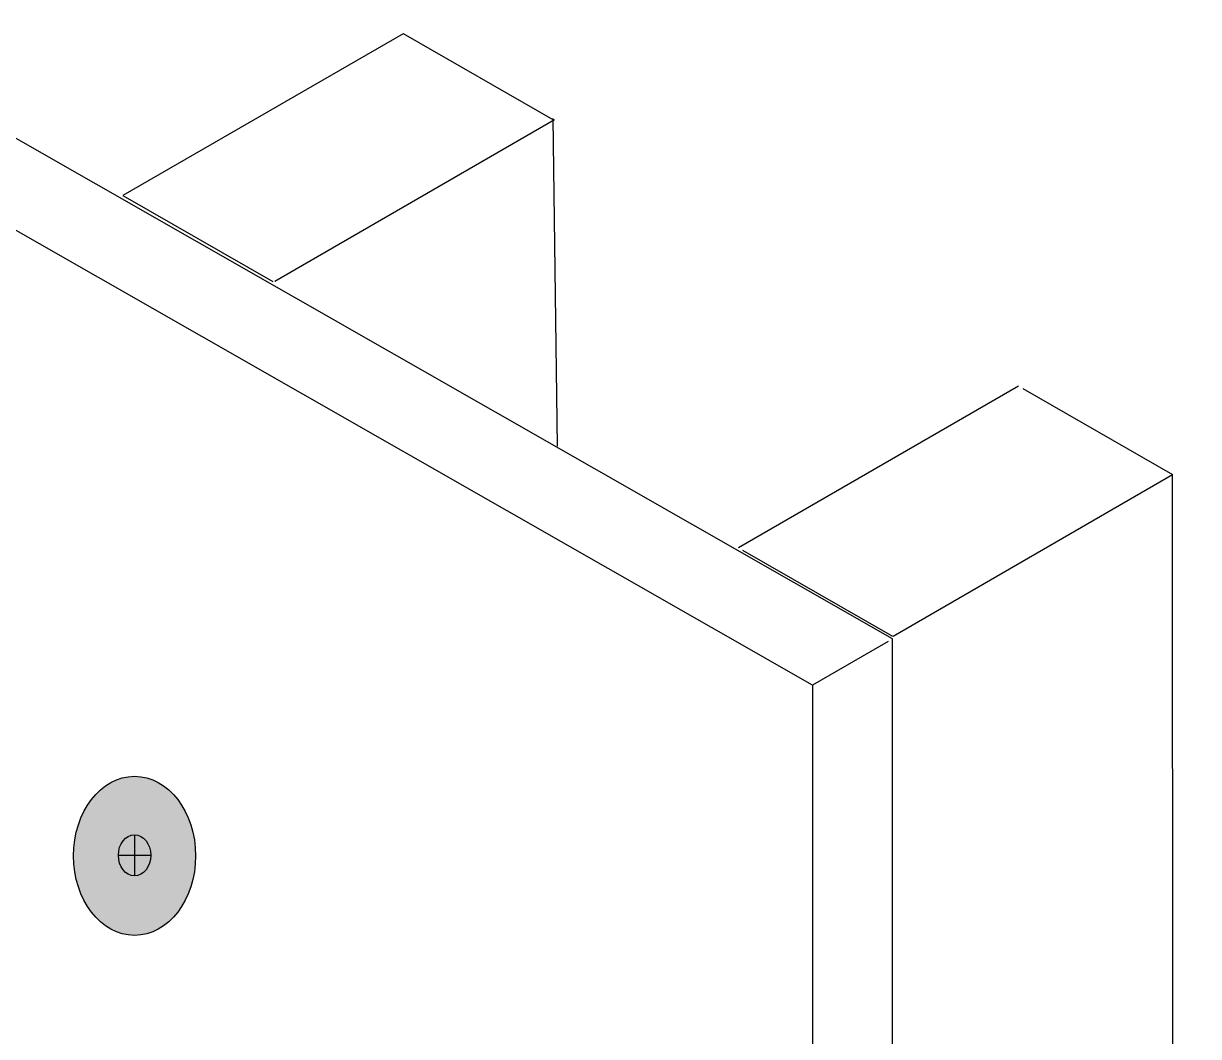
# Model space of a CAD drawing. Header units: inches. Extents: x -17.6 to 82.3, y -15.1 to 23.2.
# Drawn here: x 63.905 to 64.885, y 2.41 to 3.256 of the extents above; entities that cross this region are included whole.
import ezdxf

# ---------------------------------------------------------------- set-up
doc = ezdxf.new("R2010")
doc.units = ezdxf.units.IN
doc.header["$MEASUREMENT"] = 0
doc.layers.add('G-ANNO-TTLB', color=7, linetype='Continuous', lineweight=0)
doc.layers.add('TYVEK', color=7, linetype='Continuous', lineweight=0)

# ---------------------------------------------------------------- blocks, each defined once
blk = doc.blocks.new('Block_191')
at = {"layer": 'TYVEK', "color": 18, "lineweight": 25, "true_color": 0x000000}
for p, q in [((64.22159, 3.24702), (63.98781, 3.11205)), ((64.22159, 3.24731), (64.34658, 3.17565)), ((64.11456, 3.04068), (64.34785, 3.17565)), ((64.34658, 3.17656), (64.3501, 2.90296)), ((63.98781, 3.11205), (64.1128, 3.04039))]:
    blk.add_line(p, q, dxfattribs=at)
blk = doc.blocks.new('Block_192')
at = {"layer": 'TYVEK', "true_color": 0x003b71, "transparency": 33554687}
h = blk.add_hatch(color=156, dxfattribs=at)
h.dxf.hatch_style = 2
edge = h.paths.add_edge_path()
edge.add_ellipse((63.99754, 2.56115), major_axis=(0, 0.06638), ratio=0.766948, start_angle=0, end_angle=360)
at = {"layer": 'TYVEK', "color": 252, "lineweight": 25, "true_color": 0x848484}
for p, q in [((63.99754, 2.57869), (63.99754, 2.54443)), ((63.98403, 2.56156), (64.01106, 2.56156))]:
    blk.add_line(p, q, dxfattribs=at)
at = {"layer": 'TYVEK', "color": 18, "lineweight": 25, "true_color": 0x000000}
blk.add_ellipse((63.99754, 2.56115), major_axis=(0, 0.06638), ratio=0.766948, dxfattribs=at)
at = {"layer": 'TYVEK', "color": 252, "lineweight": 25, "true_color": 0x848484}
blk.add_ellipse((63.99754, 2.56156), major_axis=(0, 0.01713), ratio=0.788846, dxfattribs=at)

msp = doc.modelspace()

# ---------------------------------------------------------------- hatches: boundary and pattern name
at = {"layer": 'G-ANNO-TTLB', "true_color": 0xff00ff, "transparency": 33554687}
h = msp.add_hatch(color=6, dxfattribs=at)
edge = h.paths.add_edge_path()
edge.add_spline(control_points=[(77.90202, -11.06099), (77.90202, -11.06099), (37.21427, -11.06099), (37.21427, -11.06099), (37.21427, -11.06099), (37.21427, 23.06401), (37.21427, 23.06401), (37.21427, 23.06401), (77.90202, 23.06401), (77.90202, 23.06401), (77.90202, 23.06401), (77.90202, -11.06099), (77.90202, -11.06099)], knot_values=[0, 0, 0, 0, 1, 1, 1, 2, 2, 2, 3, 3, 3, 4, 4, 4, 4], degree=3, periodic=0)
edge = h.paths.add_edge_path()
edge.add_spline(control_points=[(37.33927, 22.93901), (37.33927, 22.93901), (37.33927, -10.93599), (37.33927, -10.93599), (37.33927, -10.93599), (77.77702, -10.93599), (77.77702, -10.93599), (77.77702, -10.93599), (77.77702, 22.93901), (77.77702, 22.93901), (77.77702, 22.93901), (37.33927, 22.93901), (37.33927, 22.93901)], knot_values=[0, 0, 0, 0, 1, 1, 1, 2, 2, 2, 3, 3, 3, 4, 4, 4, 4], degree=3, periodic=0)
edge.add_line((37.33927, 22.93901), (37.33927, 22.93901))

# ---------------------------------------------------------------- linework, layer by layer
at = {"layer": 'G-ANNO-TTLB'}
for points in [[(77.90202, -11.06099), (77.90202, -11.06099), (37.21427, -11.06099), (37.21427, -11.06099), (37.21427, -11.06099), (37.21427, 23.06401), (37.21427, 23.06401), (37.21427, 23.06401), (77.90202, 23.06401), (77.90202, 23.06401), (77.90202, 23.06401), (77.90202, -11.06099), (77.90202, -11.06099)], [(37.33927, 22.93901), (37.33927, 22.93901), (37.33927, -10.93599), (37.33927, -10.93599), (37.33927, -10.93599), (77.77702, -10.93599), (77.77702, -10.93599), (77.77702, -10.93599), (77.77702, 22.93901), (77.77702, 22.93901), (77.77702, 22.93901), (37.33927, 22.93901), (37.33927, 22.93901)]]:
    msp.add_open_spline(points, degree=3, knots=[0, 0, 0, 0, 1, 1, 1, 2, 2, 2, 3, 3, 3, 4, 4, 4, 4], dxfattribs=at)
at = {"layer": 'TYVEK', "color": 2, "lineweight": 25, "true_color": 0xffff00}
for p, q in [((64.62989, 2.74209), (60.89669, 4.87383)), ((64.62634, 2.74007), (64.56311, 2.70344)), ((64.62989, -3.15183), (64.62989, 2.74209))]:
    msp.add_line(p, q, dxfattribs=at)
at = {"layer": 'TYVEK', "color": 18, "lineweight": 25, "true_color": 0x000000}
for p, q in [((64.56311, 2.70344), (60.8299, 4.83518)), ((64.73512, 2.9531), (64.50134, 2.81813)), ((64.73869, 2.95112), (64.86368, 2.87946)), ((64.63039, 2.74449), (64.86368, 2.87946)), ((64.86721, -3.01238), (64.86368, 2.87946)), ((64.50492, 2.81615), (64.62991, 2.74449)), ((64.56311, 2.70344), (64.56311, -3.19048))]:
    msp.add_line(p, q, dxfattribs=at)

# ---------------------------------------------------------------- block references
at = {"layer": 'TYVEK'}
for name in ['Block_191', 'Block_192']:
    msp.add_blockref(name, (0, 0), dxfattribs=at)

doc.saveas('drawing.dxf')
